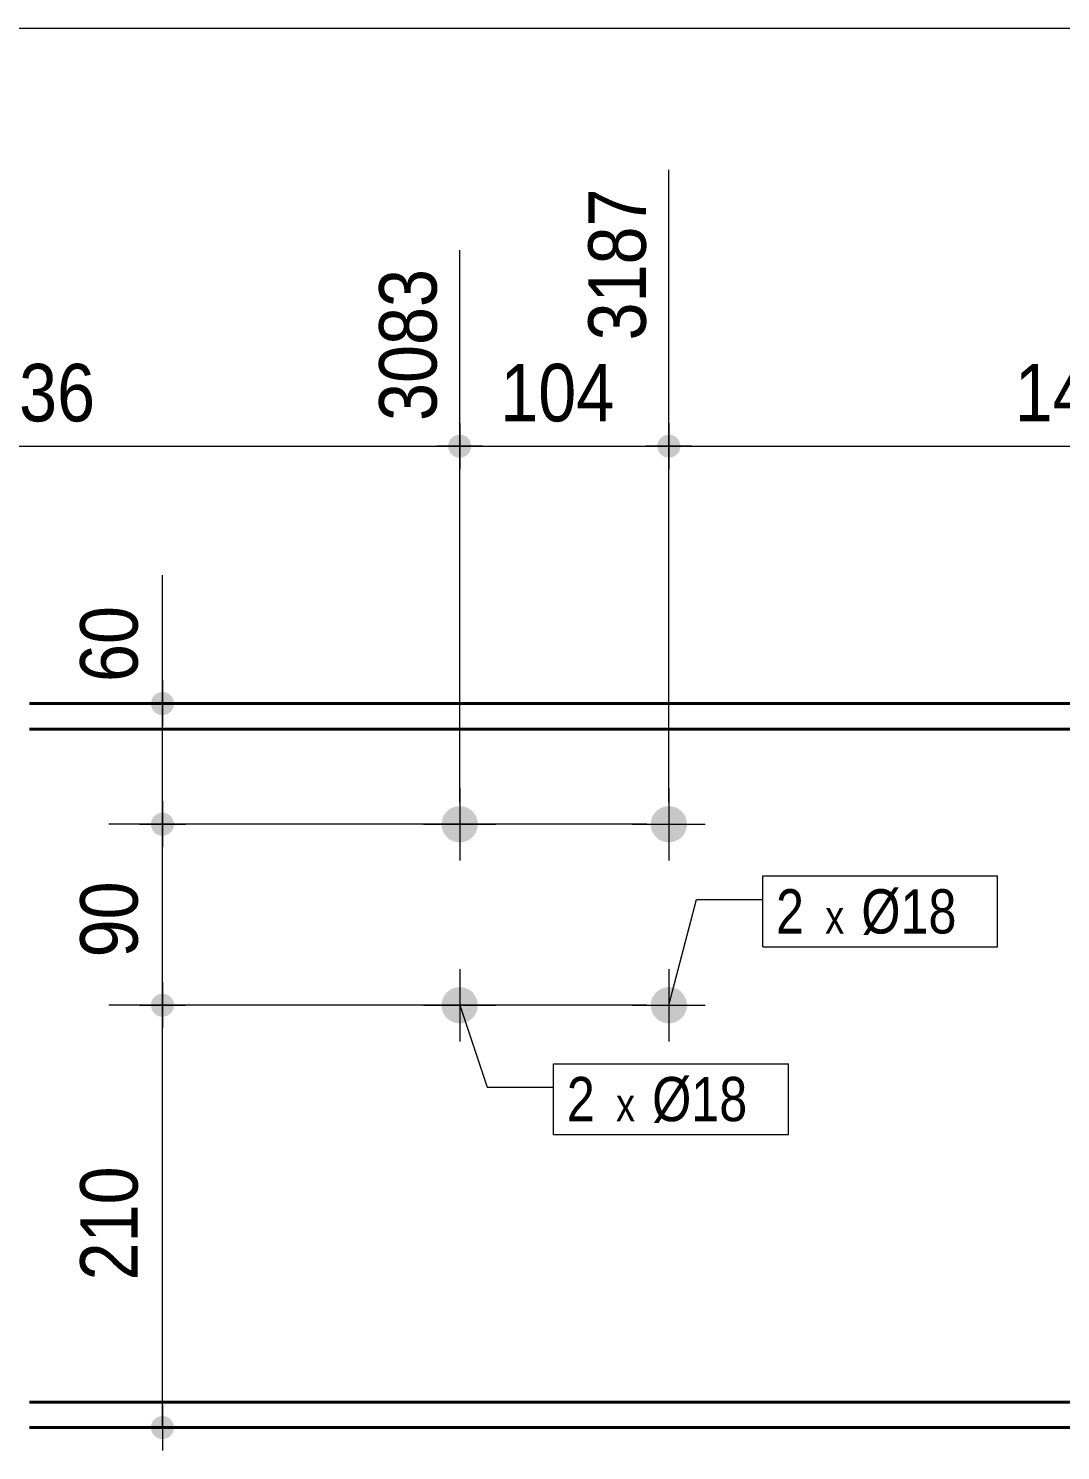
# Model space of a CAD drawing. Header units: millimetres. Extents: x 2 to 287, y 5 to 195.
# Drawn here: x 121.6 to 168.3, y 130.7 to 195 of the extents above; entities that cross this region are included whole.
import ezdxf

# ---------------------------------------------------------------- set-up
doc = ezdxf.new("R2010")
doc.units = ezdxf.units.MM
for name, color, linetype, lineweight in [('Boulon', 7, 'Continuous', 0), ('Cotation', 7, 'Continuous', 0), ('Désignation boulon', 3, 'Continuous', 0), ('Feuille dessin', 5, 'Continuous', 0), ('Piece', 2, 'Continuous', 0)]:
    doc.layers.add(name, color=color, linetype=linetype, lineweight=lineweight)
doc.styles.add('ARIAL', font='ARIAL.TTF')
doc.styles.add('COMIC_SANS_MS', font='COMIC.TTF')

# ---------------------------------------------------------------- blocks, each defined once
blk = doc.blocks.new('*A3')
at = {"layer": 'Boulon'}
for points in [[(149.751, 159.066), (149.754, 159.106), (149.759, 159.146), (149.766, 159.186), (149.774, 159.225), (149.785, 159.264), (149.798, 159.302), (149.812, 159.339), (149.828, 159.376), (149.847, 159.412), (149.866, 159.447), (149.888, 159.481), (149.911, 159.514), (149.936, 159.545), (149.962, 159.576), (149.99, 159.605), (150.019, 159.632), (150.049, 159.659), (150.081, 159.683), (150.114, 159.706), (150.147, 159.728), (150.182, 159.748), (150.218, 159.766), (150.255, 159.782), (150.292, 159.797), (150.331, 159.809), (150.369, 159.82), (150.408, 159.829), (150.448, 159.836), (150.488, 159.84), (150.528, 159.843), (150.568, 159.844), (150.608, 159.843), (150.648, 159.84), (150.688, 159.836), (150.728, 159.829), (150.767, 159.82), (150.806, 159.809), (150.844, 159.797), (150.881, 159.782), (150.918, 159.766), (150.954, 159.748), (150.989, 159.728), (151.023, 159.706), (151.056, 159.683), (151.087, 159.659), (151.118, 159.632), (151.147, 159.605), (151.174, 159.576), (151.201, 159.545), (151.225, 159.514), (151.248, 159.481), (151.27, 159.447), (151.29, 159.412), (151.308, 159.376), (151.324, 159.339), (151.338, 159.302), (151.351, 159.264), (151.362, 159.225), (151.371, 159.186), (151.377, 159.146), (151.382, 159.106), (151.385, 159.066), (151.386, 159.026), (151.385, 158.986), (151.382, 158.946), (151.377, 158.906), (151.371, 158.867), (151.362, 158.827), (151.351, 158.789), (151.338, 158.751), (151.324, 158.713), (151.308, 158.676), (151.29, 158.641), (151.27, 158.606), (151.248, 158.572), (151.225, 158.539), (151.201, 158.507), (151.174, 158.477), (151.147, 158.448), (151.118, 158.42), (151.087, 158.394), (151.056, 158.369), (151.023, 158.346), (150.989, 158.324), (150.954, 158.305), (150.918, 158.287), (150.881, 158.27), (150.844, 158.256), (150.806, 158.243), (150.767, 158.233), (150.728, 158.224), (150.688, 158.217), (150.648, 158.212), (150.608, 158.209), (150.568, 158.208), (150.528, 158.209), (150.488, 158.212), (150.448, 158.217), (150.408, 158.224), (150.369, 158.233), (150.331, 158.243), (150.292, 158.256), (150.255, 158.27), (150.218, 158.287), (150.182, 158.305), (150.147, 158.324), (150.114, 158.346), (150.081, 158.369), (150.049, 158.394), (150.019, 158.42), (149.99, 158.448), (149.962, 158.477), (149.936, 158.507), (149.911, 158.539), (149.888, 158.572), (149.866, 158.606), (149.847, 158.641), (149.828, 158.676), (149.812, 158.713), (149.798, 158.751), (149.785, 158.789), (149.774, 158.827), (149.766, 158.867), (149.759, 158.906), (149.754, 158.946), (149.751, 158.986), (149.75, 159.026)], [(149.751, 150.885), (149.754, 150.925), (149.759, 150.964), (149.766, 151.004), (149.774, 151.043), (149.785, 151.082), (149.798, 151.12), (149.812, 151.157), (149.828, 151.194), (149.847, 151.23), (149.866, 151.265), (149.888, 151.299), (149.911, 151.332), (149.936, 151.363), (149.962, 151.394), (149.99, 151.423), (150.019, 151.451), (150.049, 151.477), (150.081, 151.502), (150.114, 151.525), (150.147, 151.546), (150.182, 151.566), (150.218, 151.584), (150.255, 151.6), (150.292, 151.615), (150.331, 151.627), (150.369, 151.638), (150.408, 151.647), (150.448, 151.654), (150.488, 151.659), (150.528, 151.662), (150.568, 151.663), (150.608, 151.662), (150.648, 151.659), (150.688, 151.654), (150.728, 151.647), (150.767, 151.638), (150.806, 151.627), (150.844, 151.615), (150.881, 151.6), (150.918, 151.584), (150.954, 151.566), (150.989, 151.546), (151.023, 151.525), (151.056, 151.502), (151.087, 151.477), (151.118, 151.451), (151.147, 151.423), (151.174, 151.394), (151.201, 151.363), (151.225, 151.332), (151.248, 151.299), (151.27, 151.265), (151.29, 151.23), (151.308, 151.194), (151.324, 151.157), (151.338, 151.12), (151.351, 151.082), (151.362, 151.043), (151.371, 151.004), (151.377, 150.964), (151.382, 150.925), (151.385, 150.885), (151.386, 150.844), (151.385, 150.804), (151.382, 150.764), (151.377, 150.724), (151.371, 150.685), (151.362, 150.646), (151.351, 150.607), (151.338, 150.569), (151.324, 150.531), (151.308, 150.495), (151.29, 150.459), (151.27, 150.424), (151.248, 150.39), (151.225, 150.357), (151.201, 150.325), (151.174, 150.295), (151.147, 150.266), (151.118, 150.238), (151.087, 150.212), (151.056, 150.187), (151.023, 150.164), (150.989, 150.143), (150.954, 150.123), (150.918, 150.105), (150.881, 150.088), (150.844, 150.074), (150.806, 150.061), (150.767, 150.051), (150.728, 150.042), (150.688, 150.035), (150.648, 150.03), (150.608, 150.027), (150.568, 150.026), (150.528, 150.027), (150.488, 150.03), (150.448, 150.035), (150.408, 150.042), (150.369, 150.051), (150.331, 150.061), (150.292, 150.074), (150.255, 150.088), (150.218, 150.105), (150.182, 150.123), (150.147, 150.143), (150.114, 150.164), (150.081, 150.187), (150.049, 150.212), (150.019, 150.238), (149.99, 150.266), (149.962, 150.295), (149.936, 150.325), (149.911, 150.357), (149.888, 150.39), (149.866, 150.424), (149.847, 150.459), (149.828, 150.495), (149.812, 150.531), (149.798, 150.569), (149.785, 150.607), (149.774, 150.646), (149.766, 150.685), (149.759, 150.724), (149.754, 150.764), (149.751, 150.804), (149.75, 150.844)]]:
    blk.add_hatch(color=256, dxfattribs=at).paths.add_polyline_path(points, flags=17)
at = {"layer": 'Boulon', "linetype": 'Continuous', "lineweight": 0}
for p, q in [((150.568, 160.663), (150.568, 157.39)), ((148.932, 159.026), (152.204, 159.026)), ((150.568, 152.481), (150.568, 149.208)), ((148.932, 150.844), (152.204, 150.844))]:
    blk.add_line(p, q, dxfattribs=at)
blk = doc.blocks.new('*A4')
at = {"layer": 'Boulon'}
for points in [[(140.296, 159.066), (140.299, 159.106), (140.304, 159.146), (140.311, 159.186), (140.32, 159.225), (140.331, 159.264), (140.343, 159.302), (140.358, 159.339), (140.374, 159.376), (140.392, 159.412), (140.412, 159.447), (140.433, 159.481), (140.456, 159.514), (140.481, 159.545), (140.507, 159.576), (140.535, 159.605), (140.564, 159.632), (140.595, 159.659), (140.626, 159.683), (140.659, 159.706), (140.693, 159.728), (140.728, 159.748), (140.764, 159.766), (140.8, 159.782), (140.838, 159.797), (140.876, 159.809), (140.915, 159.82), (140.954, 159.829), (140.994, 159.836), (141.033, 159.84), (141.073, 159.843), (141.114, 159.844), (141.154, 159.843), (141.194, 159.84), (141.234, 159.836), (141.273, 159.829), (141.312, 159.82), (141.351, 159.809), (141.389, 159.797), (141.427, 159.782), (141.463, 159.766), (141.499, 159.748), (141.534, 159.728), (141.568, 159.706), (141.601, 159.683), (141.633, 159.659), (141.663, 159.632), (141.692, 159.605), (141.72, 159.576), (141.746, 159.545), (141.771, 159.514), (141.794, 159.481), (141.815, 159.447), (141.835, 159.412), (141.853, 159.376), (141.869, 159.339), (141.884, 159.302), (141.897, 159.264), (141.907, 159.225), (141.916, 159.186), (141.923, 159.146), (141.928, 159.106), (141.931, 159.066), (141.932, 159.026), (141.931, 158.986), (141.928, 158.946), (141.923, 158.906), (141.916, 158.867), (141.907, 158.827), (141.897, 158.789), (141.884, 158.751), (141.869, 158.713), (141.853, 158.676), (141.835, 158.641), (141.815, 158.606), (141.794, 158.572), (141.771, 158.539), (141.746, 158.507), (141.72, 158.477), (141.692, 158.448), (141.663, 158.42), (141.633, 158.394), (141.601, 158.369), (141.568, 158.346), (141.534, 158.324), (141.499, 158.305), (141.463, 158.287), (141.427, 158.27), (141.389, 158.256), (141.351, 158.243), (141.312, 158.233), (141.273, 158.224), (141.234, 158.217), (141.194, 158.212), (141.154, 158.209), (141.114, 158.208), (141.073, 158.209), (141.033, 158.212), (140.994, 158.217), (140.954, 158.224), (140.915, 158.233), (140.876, 158.243), (140.838, 158.256), (140.8, 158.27), (140.764, 158.287), (140.728, 158.305), (140.693, 158.324), (140.659, 158.346), (140.626, 158.369), (140.595, 158.394), (140.564, 158.42), (140.535, 158.448), (140.507, 158.477), (140.481, 158.507), (140.456, 158.539), (140.433, 158.572), (140.412, 158.606), (140.392, 158.641), (140.374, 158.676), (140.358, 158.713), (140.343, 158.751), (140.331, 158.789), (140.32, 158.827), (140.311, 158.867), (140.304, 158.906), (140.299, 158.946), (140.296, 158.986), (140.295, 159.026)], [(140.296, 150.885), (140.299, 150.925), (140.304, 150.964), (140.311, 151.004), (140.32, 151.043), (140.331, 151.082), (140.343, 151.12), (140.358, 151.157), (140.374, 151.194), (140.392, 151.23), (140.412, 151.265), (140.433, 151.299), (140.456, 151.332), (140.481, 151.363), (140.507, 151.394), (140.535, 151.423), (140.564, 151.451), (140.595, 151.477), (140.626, 151.502), (140.659, 151.525), (140.693, 151.546), (140.728, 151.566), (140.764, 151.584), (140.8, 151.6), (140.838, 151.615), (140.876, 151.627), (140.915, 151.638), (140.954, 151.647), (140.994, 151.654), (141.033, 151.659), (141.073, 151.662), (141.114, 151.663), (141.154, 151.662), (141.194, 151.659), (141.234, 151.654), (141.273, 151.647), (141.312, 151.638), (141.351, 151.627), (141.389, 151.615), (141.427, 151.6), (141.463, 151.584), (141.499, 151.566), (141.534, 151.546), (141.568, 151.525), (141.601, 151.502), (141.633, 151.477), (141.663, 151.451), (141.692, 151.423), (141.72, 151.394), (141.746, 151.363), (141.771, 151.332), (141.794, 151.299), (141.815, 151.265), (141.835, 151.23), (141.853, 151.194), (141.869, 151.157), (141.884, 151.12), (141.897, 151.082), (141.907, 151.043), (141.916, 151.004), (141.923, 150.964), (141.928, 150.925), (141.931, 150.885), (141.932, 150.844), (141.931, 150.804), (141.928, 150.764), (141.923, 150.724), (141.916, 150.685), (141.907, 150.646), (141.897, 150.607), (141.884, 150.569), (141.869, 150.531), (141.853, 150.495), (141.835, 150.459), (141.815, 150.424), (141.794, 150.39), (141.771, 150.357), (141.746, 150.325), (141.72, 150.295), (141.692, 150.266), (141.663, 150.238), (141.633, 150.212), (141.601, 150.187), (141.568, 150.164), (141.534, 150.143), (141.499, 150.123), (141.463, 150.105), (141.427, 150.088), (141.389, 150.074), (141.351, 150.061), (141.312, 150.051), (141.273, 150.042), (141.234, 150.035), (141.194, 150.03), (141.154, 150.027), (141.114, 150.026), (141.073, 150.027), (141.033, 150.03), (140.994, 150.035), (140.954, 150.042), (140.915, 150.051), (140.876, 150.061), (140.838, 150.074), (140.8, 150.088), (140.764, 150.105), (140.728, 150.123), (140.693, 150.143), (140.659, 150.164), (140.626, 150.187), (140.595, 150.212), (140.564, 150.238), (140.535, 150.266), (140.507, 150.295), (140.481, 150.325), (140.456, 150.357), (140.433, 150.39), (140.412, 150.424), (140.392, 150.459), (140.374, 150.495), (140.358, 150.531), (140.343, 150.569), (140.331, 150.607), (140.32, 150.646), (140.311, 150.685), (140.304, 150.724), (140.299, 150.764), (140.296, 150.804), (140.295, 150.844)]]:
    blk.add_hatch(color=256, dxfattribs=at).paths.add_polyline_path(points, flags=17)
at = {"layer": 'Boulon', "linetype": 'Continuous', "lineweight": 0}
for p, q in [((141.114, 160.663), (141.114, 157.39)), ((139.477, 159.026), (142.75, 159.026)), ((141.114, 152.481), (141.114, 149.208)), ((139.477, 150.844), (142.75, 150.844))]:
    blk.add_line(p, q, dxfattribs=at)
blk = doc.blocks.new('*A9')
at = {"layer": 'Piece', "color": 2, "linetype": 'Continuous', "lineweight": 40}
for p, q in [((170.009602, 164.480746), (121.672074, 164.480746)), ((170.009602, 163.3262), (121.672074, 163.3262)), ((170.009602, 132.908018), (121.672074, 132.908018)), ((121.672074, 131.753473), (170.009602, 131.753473))]:
    blk.add_line(p, q, dxfattribs=at)
blk = doc.blocks.new('*A19')
at = {"layer": 'Feuille dessin', "linetype": 'Continuous', "lineweight": 0}
blk.add_line((282, 195), (5, 195), dxfattribs=at)
blk = doc.blocks.new('*A28')
at = {"layer": 'Cotation'}
for points in [[(102.105, 175.598), (102.08, 175.6), (102.054, 175.603), (102.029, 175.607), (102.004, 175.613), (101.98, 175.62), (101.955, 175.628), (101.932, 175.637), (101.908, 175.647), (101.885, 175.659), (101.863, 175.671), (101.842, 175.685), (101.821, 175.699), (101.801, 175.715), (101.781, 175.732), (101.763, 175.749), (101.745, 175.768), (101.729, 175.787), (101.713, 175.807), (101.698, 175.828), (101.685, 175.85), (101.672, 175.872), (101.661, 175.895), (101.65, 175.918), (101.641, 175.942), (101.633, 175.966), (101.626, 175.991), (101.621, 176.016), (101.616, 176.041), (101.613, 176.066), (101.611, 176.092), (101.611, 176.117), (101.611, 176.143), (101.613, 176.168), (101.616, 176.193), (101.621, 176.219), (101.626, 176.243), (101.633, 176.268), (101.641, 176.292), (101.65, 176.316), (101.661, 176.339), (101.672, 176.362), (101.685, 176.384), (101.698, 176.406), (101.713, 176.427), (101.729, 176.447), (101.745, 176.466), (101.763, 176.485), (101.781, 176.502), (101.801, 176.519), (101.821, 176.535), (101.842, 176.549), (101.863, 176.563), (101.885, 176.576), (101.908, 176.587), (101.932, 176.598), (101.955, 176.607), (101.98, 176.615), (102.004, 176.622), (102.029, 176.627), (102.054, 176.631), (102.08, 176.635), (102.105, 176.636), (102.131, 176.637), (102.156, 176.636), (102.182, 176.635), (102.207, 176.631), (102.232, 176.627), (102.257, 176.622), (102.282, 176.615), (102.306, 176.607), (102.33, 176.598), (102.353, 176.587), (102.376, 176.576), (102.398, 176.563), (102.419, 176.549), (102.44, 176.535), (102.46, 176.519), (102.48, 176.502), (102.498, 176.485), (102.516, 176.466), (102.533, 176.447), (102.548, 176.427), (102.563, 176.406), (102.577, 176.384), (102.589, 176.362), (102.601, 176.339), (102.611, 176.316), (102.62, 176.292), (102.628, 176.268), (102.635, 176.243), (102.641, 176.219), (102.645, 176.193), (102.648, 176.168), (102.65, 176.143), (102.651, 176.117), (102.65, 176.092), (102.648, 176.066), (102.645, 176.041), (102.641, 176.016), (102.635, 175.991), (102.628, 175.966), (102.62, 175.942), (102.611, 175.918), (102.601, 175.895), (102.589, 175.872), (102.577, 175.85), (102.563, 175.828), (102.548, 175.807), (102.533, 175.787), (102.516, 175.768), (102.498, 175.749), (102.48, 175.732), (102.46, 175.715), (102.44, 175.699), (102.419, 175.685), (102.398, 175.671), (102.376, 175.659), (102.353, 175.647), (102.33, 175.637), (102.306, 175.628), (102.282, 175.62), (102.257, 175.613), (102.232, 175.607), (102.207, 175.603), (102.182, 175.6), (102.156, 175.598), (102.131, 175.597)], [(141.088, 175.598), (141.063, 175.6), (141.037, 175.603), (141.012, 175.607), (140.987, 175.613), (140.963, 175.62), (140.938, 175.628), (140.915, 175.637), (140.891, 175.647), (140.868, 175.659), (140.846, 175.671), (140.825, 175.685), (140.804, 175.699), (140.784, 175.715), (140.764, 175.732), (140.746, 175.749), (140.728, 175.768), (140.712, 175.787), (140.696, 175.807), (140.681, 175.828), (140.668, 175.85), (140.655, 175.872), (140.643, 175.895), (140.633, 175.918), (140.624, 175.942), (140.616, 175.966), (140.609, 175.991), (140.604, 176.016), (140.599, 176.041), (140.596, 176.066), (140.594, 176.092), (140.594, 176.117), (140.594, 176.143), (140.596, 176.168), (140.599, 176.193), (140.604, 176.219), (140.609, 176.243), (140.616, 176.268), (140.624, 176.292), (140.633, 176.316), (140.643, 176.339), (140.655, 176.362), (140.668, 176.384), (140.681, 176.406), (140.696, 176.427), (140.712, 176.447), (140.728, 176.466), (140.746, 176.485), (140.764, 176.502), (140.784, 176.519), (140.804, 176.535), (140.825, 176.549), (140.846, 176.563), (140.868, 176.576), (140.891, 176.587), (140.915, 176.598), (140.938, 176.607), (140.963, 176.615), (140.987, 176.622), (141.012, 176.627), (141.037, 176.631), (141.063, 176.635), (141.088, 176.636), (141.114, 176.637), (141.139, 176.636), (141.165, 176.635), (141.19, 176.631), (141.215, 176.627), (141.24, 176.622), (141.265, 176.615), (141.289, 176.607), (141.313, 176.598), (141.336, 176.587), (141.359, 176.576), (141.381, 176.563), (141.402, 176.549), (141.423, 176.535), (141.443, 176.519), (141.463, 176.502), (141.481, 176.485), (141.499, 176.466), (141.516, 176.447), (141.531, 176.427), (141.546, 176.406), (141.56, 176.384), (141.572, 176.362), (141.584, 176.339), (141.594, 176.316), (141.603, 176.292), (141.611, 176.268), (141.618, 176.243), (141.624, 176.219), (141.628, 176.193), (141.631, 176.168), (141.633, 176.143), (141.634, 176.117), (141.633, 176.092), (141.631, 176.066), (141.628, 176.041), (141.624, 176.016), (141.618, 175.991), (141.611, 175.966), (141.603, 175.942), (141.594, 175.918), (141.584, 175.895), (141.572, 175.872), (141.56, 175.85), (141.546, 175.828), (141.531, 175.807), (141.516, 175.787), (141.499, 175.768), (141.481, 175.749), (141.463, 175.732), (141.443, 175.715), (141.423, 175.699), (141.402, 175.685), (141.381, 175.671), (141.359, 175.659), (141.336, 175.647), (141.313, 175.637), (141.289, 175.628), (141.265, 175.62), (141.24, 175.613), (141.215, 175.607), (141.19, 175.603), (141.165, 175.6), (141.139, 175.598), (141.114, 175.597)]]:
    blk.add_hatch(color=256, dxfattribs=at).paths.add_polyline_path(points, flags=17)
at = {"layer": 'Cotation', "linetype": 'Continuous', "lineweight": 0}
for p, q in [((102.131, 160.026), (102.131, 188.611)), ((141.114, 160.026), (141.114, 184.971)), ((102.131, 177.157), (102.131, 175.077)), ((141.114, 177.157), (141.114, 175.077)), ((103.171, 176.117), (101.091, 176.117)), ((102.131, 176.117), (101.091, 176.117)), ((102.131, 176.117), (141.114, 176.117)), ((142.154, 176.117), (140.074, 176.117)), ((141.114, 176.117), (142.154, 176.117))]:
    blk.add_line(p, q, dxfattribs=at)
at = {"layer": 'Cotation'}
for p in [(102.131, 176.117), (141.114, 176.117)]:
    blk.add_point(p, dxfattribs=at)
at = {"layer": 'Cotation', "style": 'ARIAL', "width": 0.85}
blk.add_text('3083', height=2.6, rotation=90.00021, dxfattribs=at).set_placement((140.074, 177.257))
blk.add_text('1136', height=2.6, dxfattribs=at).set_placement((117.765, 177.237))
blk = doc.blocks.new('*A29')
at = {"layer": 'Cotation'}
for points in [[(141.088, 175.598), (141.063, 175.6), (141.037, 175.603), (141.012, 175.607), (140.987, 175.613), (140.963, 175.62), (140.938, 175.628), (140.915, 175.637), (140.891, 175.647), (140.868, 175.659), (140.846, 175.671), (140.825, 175.685), (140.804, 175.699), (140.784, 175.715), (140.764, 175.732), (140.746, 175.749), (140.728, 175.768), (140.712, 175.787), (140.696, 175.807), (140.681, 175.828), (140.668, 175.85), (140.655, 175.872), (140.643, 175.895), (140.633, 175.918), (140.624, 175.942), (140.616, 175.966), (140.609, 175.991), (140.604, 176.016), (140.599, 176.041), (140.596, 176.066), (140.594, 176.092), (140.594, 176.117), (140.594, 176.143), (140.596, 176.168), (140.599, 176.193), (140.604, 176.219), (140.609, 176.243), (140.616, 176.268), (140.624, 176.292), (140.633, 176.316), (140.643, 176.339), (140.655, 176.362), (140.668, 176.384), (140.681, 176.406), (140.696, 176.427), (140.712, 176.447), (140.728, 176.466), (140.746, 176.485), (140.764, 176.502), (140.784, 176.519), (140.804, 176.535), (140.825, 176.549), (140.846, 176.563), (140.868, 176.576), (140.891, 176.587), (140.915, 176.598), (140.938, 176.607), (140.963, 176.615), (140.987, 176.622), (141.012, 176.627), (141.037, 176.631), (141.063, 176.635), (141.088, 176.636), (141.114, 176.637), (141.139, 176.636), (141.165, 176.635), (141.19, 176.631), (141.215, 176.627), (141.24, 176.622), (141.265, 176.615), (141.289, 176.607), (141.313, 176.598), (141.336, 176.587), (141.359, 176.576), (141.381, 176.563), (141.402, 176.549), (141.423, 176.535), (141.443, 176.519), (141.463, 176.502), (141.481, 176.485), (141.499, 176.466), (141.516, 176.447), (141.531, 176.427), (141.546, 176.406), (141.56, 176.384), (141.572, 176.362), (141.584, 176.339), (141.594, 176.316), (141.603, 176.292), (141.611, 176.268), (141.618, 176.243), (141.624, 176.219), (141.628, 176.193), (141.631, 176.168), (141.633, 176.143), (141.634, 176.117), (141.633, 176.092), (141.631, 176.066), (141.628, 176.041), (141.624, 176.016), (141.618, 175.991), (141.611, 175.966), (141.603, 175.942), (141.594, 175.918), (141.584, 175.895), (141.572, 175.872), (141.56, 175.85), (141.546, 175.828), (141.531, 175.807), (141.516, 175.787), (141.499, 175.768), (141.481, 175.749), (141.463, 175.732), (141.443, 175.715), (141.423, 175.699), (141.402, 175.685), (141.381, 175.671), (141.359, 175.659), (141.336, 175.647), (141.313, 175.637), (141.289, 175.628), (141.265, 175.62), (141.24, 175.613), (141.215, 175.607), (141.19, 175.603), (141.165, 175.6), (141.139, 175.598), (141.114, 175.597)], [(150.543, 175.598), (150.517, 175.6), (150.492, 175.603), (150.467, 175.607), (150.442, 175.613), (150.417, 175.62), (150.393, 175.628), (150.369, 175.637), (150.346, 175.647), (150.323, 175.659), (150.301, 175.671), (150.279, 175.685), (150.258, 175.699), (150.238, 175.715), (150.219, 175.732), (150.2, 175.749), (150.183, 175.768), (150.166, 175.787), (150.15, 175.807), (150.136, 175.828), (150.122, 175.85), (150.11, 175.872), (150.098, 175.895), (150.088, 175.918), (150.079, 175.942), (150.071, 175.966), (150.064, 175.991), (150.058, 176.016), (150.054, 176.041), (150.051, 176.066), (150.049, 176.092), (150.048, 176.117), (150.049, 176.143), (150.051, 176.168), (150.054, 176.193), (150.058, 176.219), (150.064, 176.243), (150.071, 176.268), (150.079, 176.292), (150.088, 176.316), (150.098, 176.339), (150.11, 176.362), (150.122, 176.384), (150.136, 176.406), (150.15, 176.427), (150.166, 176.447), (150.183, 176.466), (150.2, 176.485), (150.219, 176.502), (150.238, 176.519), (150.258, 176.535), (150.279, 176.549), (150.301, 176.563), (150.323, 176.576), (150.346, 176.587), (150.369, 176.598), (150.393, 176.607), (150.417, 176.615), (150.442, 176.622), (150.467, 176.627), (150.492, 176.631), (150.517, 176.635), (150.543, 176.636), (150.568, 176.637), (150.594, 176.636), (150.619, 176.635), (150.644, 176.631), (150.67, 176.627), (150.694, 176.622), (150.719, 176.615), (150.743, 176.607), (150.767, 176.598), (150.79, 176.587), (150.813, 176.576), (150.835, 176.563), (150.857, 176.549), (150.878, 176.535), (150.898, 176.519), (150.917, 176.502), (150.936, 176.485), (150.953, 176.466), (150.97, 176.447), (150.986, 176.427), (151, 176.406), (151.014, 176.384), (151.027, 176.362), (151.038, 176.339), (151.049, 176.316), (151.058, 176.292), (151.066, 176.268), (151.073, 176.243), (151.078, 176.219), (151.082, 176.193), (151.086, 176.168), (151.087, 176.143), (151.088, 176.117), (151.087, 176.092), (151.086, 176.066), (151.082, 176.041), (151.078, 176.016), (151.073, 175.991), (151.066, 175.966), (151.058, 175.942), (151.049, 175.918), (151.038, 175.895), (151.027, 175.872), (151.014, 175.85), (151, 175.828), (150.986, 175.807), (150.97, 175.787), (150.953, 175.768), (150.936, 175.749), (150.917, 175.732), (150.898, 175.715), (150.878, 175.699), (150.857, 175.685), (150.835, 175.671), (150.813, 175.659), (150.79, 175.647), (150.767, 175.637), (150.743, 175.628), (150.719, 175.62), (150.694, 175.613), (150.67, 175.607), (150.644, 175.603), (150.619, 175.6), (150.594, 175.598), (150.568, 175.597)]]:
    blk.add_hatch(color=256, dxfattribs=at).paths.add_polyline_path(points, flags=17)
at = {"layer": 'Cotation', "linetype": 'Continuous', "lineweight": 0}
for p, q in [((150.568, 160.026), (150.568, 188.611)), ((141.114, 160.026), (141.114, 184.971)), ((141.114, 177.157), (141.114, 175.077)), ((150.568, 177.157), (150.568, 175.077)), ((142.154, 176.117), (140.074, 176.117)), ((141.114, 176.117), (140.074, 176.117)), ((141.114, 176.117), (150.568, 176.117)), ((151.608, 176.117), (149.528, 176.117)), ((150.568, 176.117), (151.608, 176.117))]:
    blk.add_line(p, q, dxfattribs=at)
at = {"layer": 'Cotation'}
for p in [(141.114, 176.117), (150.568, 176.117)]:
    blk.add_point(p, dxfattribs=at)
at = {"layer": 'Cotation', "style": 'ARIAL', "width": 0.85}
blk.add_text('3187', height=2.6, rotation=90.00021, dxfattribs=at).set_placement((149.528, 180.897))
blk.add_text('104', height=2.6, dxfattribs=at).set_placement((142.948, 177.237))
blk = doc.blocks.new('*A30')
at = {"layer": 'Cotation'}
for points in [[(150.543, 175.598), (150.517, 175.6), (150.492, 175.603), (150.467, 175.607), (150.442, 175.613), (150.417, 175.62), (150.393, 175.628), (150.369, 175.637), (150.346, 175.647), (150.323, 175.659), (150.301, 175.671), (150.279, 175.685), (150.258, 175.699), (150.238, 175.715), (150.219, 175.732), (150.2, 175.749), (150.183, 175.768), (150.166, 175.787), (150.15, 175.807), (150.136, 175.828), (150.122, 175.85), (150.11, 175.872), (150.098, 175.895), (150.088, 175.918), (150.079, 175.942), (150.071, 175.966), (150.064, 175.991), (150.058, 176.016), (150.054, 176.041), (150.051, 176.066), (150.049, 176.092), (150.048, 176.117), (150.049, 176.143), (150.051, 176.168), (150.054, 176.193), (150.058, 176.219), (150.064, 176.243), (150.071, 176.268), (150.079, 176.292), (150.088, 176.316), (150.098, 176.339), (150.11, 176.362), (150.122, 176.384), (150.136, 176.406), (150.15, 176.427), (150.166, 176.447), (150.183, 176.466), (150.2, 176.485), (150.219, 176.502), (150.238, 176.519), (150.258, 176.535), (150.279, 176.549), (150.301, 176.563), (150.323, 176.576), (150.346, 176.587), (150.369, 176.598), (150.393, 176.607), (150.417, 176.615), (150.442, 176.622), (150.467, 176.627), (150.492, 176.631), (150.517, 176.635), (150.543, 176.636), (150.568, 176.637), (150.594, 176.636), (150.619, 176.635), (150.644, 176.631), (150.67, 176.627), (150.694, 176.622), (150.719, 176.615), (150.743, 176.607), (150.767, 176.598), (150.79, 176.587), (150.813, 176.576), (150.835, 176.563), (150.857, 176.549), (150.878, 176.535), (150.898, 176.519), (150.917, 176.502), (150.936, 176.485), (150.953, 176.466), (150.97, 176.447), (150.986, 176.427), (151, 176.406), (151.014, 176.384), (151.027, 176.362), (151.038, 176.339), (151.049, 176.316), (151.058, 176.292), (151.066, 176.268), (151.073, 176.243), (151.078, 176.219), (151.082, 176.193), (151.086, 176.168), (151.087, 176.143), (151.088, 176.117), (151.087, 176.092), (151.086, 176.066), (151.082, 176.041), (151.078, 176.016), (151.073, 175.991), (151.066, 175.966), (151.058, 175.942), (151.049, 175.918), (151.038, 175.895), (151.027, 175.872), (151.014, 175.85), (151, 175.828), (150.986, 175.807), (150.97, 175.787), (150.953, 175.768), (150.936, 175.749), (150.917, 175.732), (150.898, 175.715), (150.878, 175.699), (150.857, 175.685), (150.835, 175.671), (150.813, 175.659), (150.79, 175.647), (150.767, 175.637), (150.743, 175.628), (150.719, 175.62), (150.694, 175.613), (150.67, 175.607), (150.644, 175.603), (150.619, 175.6), (150.594, 175.598), (150.568, 175.597)], [(189.526, 175.598), (189.5, 175.6), (189.475, 175.603), (189.45, 175.607), (189.425, 175.613), (189.4, 175.62), (189.376, 175.628), (189.352, 175.637), (189.329, 175.647), (189.306, 175.659), (189.284, 175.671), (189.262, 175.685), (189.241, 175.699), (189.221, 175.715), (189.202, 175.732), (189.183, 175.749), (189.166, 175.768), (189.149, 175.787), (189.133, 175.807), (189.119, 175.828), (189.105, 175.85), (189.092, 175.872), (189.081, 175.895), (189.071, 175.918), (189.061, 175.942), (189.053, 175.966), (189.047, 175.991), (189.041, 176.016), (189.037, 176.041), (189.034, 176.066), (189.032, 176.092), (189.031, 176.117), (189.032, 176.143), (189.034, 176.168), (189.037, 176.193), (189.041, 176.219), (189.047, 176.243), (189.053, 176.268), (189.061, 176.292), (189.071, 176.316), (189.081, 176.339), (189.092, 176.362), (189.105, 176.384), (189.119, 176.406), (189.133, 176.427), (189.149, 176.447), (189.166, 176.466), (189.183, 176.485), (189.202, 176.502), (189.221, 176.519), (189.241, 176.535), (189.262, 176.549), (189.284, 176.563), (189.306, 176.576), (189.329, 176.587), (189.352, 176.598), (189.376, 176.607), (189.4, 176.615), (189.425, 176.622), (189.45, 176.627), (189.475, 176.631), (189.5, 176.635), (189.526, 176.636), (189.551, 176.637), (189.577, 176.636), (189.602, 176.635), (189.627, 176.631), (189.653, 176.627), (189.677, 176.622), (189.702, 176.615), (189.726, 176.607), (189.75, 176.598), (189.773, 176.587), (189.796, 176.576), (189.818, 176.563), (189.84, 176.549), (189.861, 176.535), (189.881, 176.519), (189.9, 176.502), (189.919, 176.485), (189.936, 176.466), (189.953, 176.447), (189.969, 176.427), (189.983, 176.406), (189.997, 176.384), (190.01, 176.362), (190.021, 176.339), (190.032, 176.316), (190.041, 176.292), (190.049, 176.268), (190.056, 176.243), (190.061, 176.219), (190.065, 176.193), (190.069, 176.168), (190.07, 176.143), (190.071, 176.117), (190.07, 176.092), (190.069, 176.066), (190.065, 176.041), (190.061, 176.016), (190.056, 175.991), (190.049, 175.966), (190.041, 175.942), (190.032, 175.918), (190.021, 175.895), (190.01, 175.872), (189.997, 175.85), (189.983, 175.828), (189.969, 175.807), (189.953, 175.787), (189.936, 175.768), (189.919, 175.749), (189.9, 175.732), (189.881, 175.715), (189.861, 175.699), (189.84, 175.685), (189.818, 175.671), (189.796, 175.659), (189.773, 175.647), (189.75, 175.637), (189.726, 175.628), (189.702, 175.62), (189.677, 175.613), (189.653, 175.607), (189.627, 175.603), (189.602, 175.6), (189.577, 175.598), (189.551, 175.597)]]:
    blk.add_hatch(color=256, dxfattribs=at).paths.add_polyline_path(points, flags=17)
at = {"layer": 'Cotation', "linetype": 'Continuous', "lineweight": 0}
for p, q in [((150.568, 160.026), (150.568, 188.611)), ((189.551, 160.026), (189.551, 184.971)), ((150.568, 177.157), (150.568, 175.077)), ((189.551, 177.157), (189.551, 175.077)), ((151.608, 176.117), (149.528, 176.117)), ((150.568, 176.117), (149.528, 176.117)), ((150.568, 176.117), (189.551, 176.117)), ((190.591, 176.117), (188.511, 176.117)), ((189.551, 176.117), (190.591, 176.117))]:
    blk.add_line(p, q, dxfattribs=at)
at = {"layer": 'Cotation'}
for p in [(150.568, 176.117), (189.551, 176.117)]:
    blk.add_point(p, dxfattribs=at)
at = {"layer": 'Cotation', "style": 'ARIAL', "width": 0.85}
blk.add_text('4674', height=2.6, rotation=90.00021, dxfattribs=at).set_placement((188.511, 177.257))
blk.add_text('1487', height=2.6, dxfattribs=at).set_placement((166.203, 177.237))
blk = doc.blocks.new('*A43')
at = {"layer": 'Cotation'}
for points in [[(127.654, 150.325), (127.629, 150.327), (127.604, 150.33), (127.579, 150.334), (127.554, 150.34), (127.529, 150.347), (127.505, 150.355), (127.481, 150.364), (127.458, 150.374), (127.435, 150.386), (127.413, 150.398), (127.391, 150.412), (127.37, 150.427), (127.35, 150.442), (127.331, 150.459), (127.312, 150.477), (127.295, 150.495), (127.278, 150.514), (127.262, 150.535), (127.248, 150.555), (127.234, 150.577), (127.221, 150.599), (127.21, 150.622), (127.2, 150.645), (127.19, 150.669), (127.182, 150.693), (127.176, 150.718), (127.17, 150.743), (127.166, 150.768), (127.163, 150.793), (127.161, 150.819), (127.16, 150.844), (127.161, 150.87), (127.163, 150.895), (127.166, 150.921), (127.17, 150.946), (127.176, 150.971), (127.182, 150.995), (127.19, 151.02), (127.2, 151.043), (127.21, 151.067), (127.221, 151.09), (127.234, 151.112), (127.248, 151.133), (127.262, 151.154), (127.278, 151.174), (127.295, 151.194), (127.312, 151.212), (127.331, 151.23), (127.35, 151.246), (127.37, 151.262), (127.391, 151.277), (127.413, 151.29), (127.435, 151.303), (127.458, 151.314), (127.481, 151.325), (127.505, 151.334), (127.529, 151.342), (127.554, 151.349), (127.579, 151.354), (127.604, 151.359), (127.629, 151.362), (127.654, 151.364), (127.68, 151.364), (127.706, 151.364), (127.731, 151.362), (127.756, 151.359), (127.781, 151.354), (127.806, 151.349), (127.831, 151.342), (127.855, 151.334), (127.879, 151.325), (127.902, 151.314), (127.925, 151.303), (127.947, 151.29), (127.969, 151.277), (127.99, 151.262), (128.01, 151.246), (128.029, 151.23), (128.048, 151.212), (128.065, 151.194), (128.082, 151.174), (128.098, 151.154), (128.112, 151.133), (128.126, 151.112), (128.139, 151.09), (128.15, 151.067), (128.16, 151.043), (128.17, 151.02), (128.178, 150.995), (128.184, 150.971), (128.19, 150.946), (128.194, 150.921), (128.197, 150.895), (128.199, 150.87), (128.2, 150.844), (128.199, 150.819), (128.197, 150.793), (128.194, 150.768), (128.19, 150.743), (128.184, 150.718), (128.178, 150.693), (128.17, 150.669), (128.16, 150.645), (128.15, 150.622), (128.139, 150.599), (128.126, 150.577), (128.112, 150.555), (128.098, 150.535), (128.082, 150.514), (128.065, 150.495), (128.048, 150.477), (128.029, 150.459), (128.01, 150.442), (127.99, 150.427), (127.969, 150.412), (127.947, 150.398), (127.925, 150.386), (127.902, 150.374), (127.879, 150.364), (127.855, 150.355), (127.831, 150.347), (127.806, 150.34), (127.781, 150.334), (127.756, 150.33), (127.731, 150.327), (127.706, 150.325), (127.68, 150.324)], [(127.654, 131.234), (127.629, 131.236), (127.604, 131.239), (127.579, 131.243), (127.554, 131.249), (127.529, 131.256), (127.505, 131.264), (127.481, 131.273), (127.458, 131.283), (127.435, 131.295), (127.413, 131.307), (127.391, 131.321), (127.37, 131.336), (127.35, 131.352), (127.331, 131.368), (127.312, 131.386), (127.295, 131.404), (127.278, 131.424), (127.262, 131.444), (127.248, 131.465), (127.234, 131.486), (127.221, 131.508), (127.21, 131.531), (127.2, 131.554), (127.19, 131.578), (127.182, 131.603), (127.176, 131.627), (127.17, 131.652), (127.166, 131.677), (127.163, 131.703), (127.161, 131.728), (127.16, 131.753), (127.161, 131.779), (127.163, 131.804), (127.166, 131.83), (127.17, 131.855), (127.176, 131.88), (127.182, 131.904), (127.19, 131.929), (127.2, 131.952), (127.21, 131.976), (127.221, 131.999), (127.234, 132.021), (127.248, 132.042), (127.262, 132.063), (127.278, 132.083), (127.295, 132.103), (127.312, 132.121), (127.331, 132.139), (127.35, 132.155), (127.37, 132.171), (127.391, 132.186), (127.413, 132.199), (127.435, 132.212), (127.458, 132.224), (127.481, 132.234), (127.505, 132.243), (127.529, 132.251), (127.554, 132.258), (127.579, 132.263), (127.604, 132.268), (127.629, 132.271), (127.654, 132.273), (127.68, 132.273), (127.706, 132.273), (127.731, 132.271), (127.756, 132.268), (127.781, 132.263), (127.806, 132.258), (127.831, 132.251), (127.855, 132.243), (127.879, 132.234), (127.902, 132.224), (127.925, 132.212), (127.947, 132.199), (127.969, 132.186), (127.99, 132.171), (128.01, 132.155), (128.029, 132.139), (128.048, 132.121), (128.065, 132.103), (128.082, 132.083), (128.098, 132.063), (128.112, 132.042), (128.126, 132.021), (128.139, 131.999), (128.15, 131.976), (128.16, 131.952), (128.17, 131.929), (128.178, 131.904), (128.184, 131.88), (128.19, 131.855), (128.194, 131.83), (128.197, 131.804), (128.199, 131.779), (128.2, 131.753), (128.199, 131.728), (128.197, 131.703), (128.194, 131.677), (128.19, 131.652), (128.184, 131.627), (128.178, 131.603), (128.17, 131.578), (128.16, 131.554), (128.15, 131.531), (128.139, 131.508), (128.126, 131.486), (128.112, 131.465), (128.098, 131.444), (128.082, 131.424), (128.065, 131.404), (128.048, 131.386), (128.029, 131.368), (128.01, 131.352), (127.99, 131.336), (127.969, 131.321), (127.947, 131.307), (127.925, 131.295), (127.902, 131.283), (127.879, 131.273), (127.855, 131.264), (127.831, 131.256), (127.806, 131.249), (127.781, 131.243), (127.756, 131.239), (127.731, 131.236), (127.706, 131.234), (127.68, 131.233)]]:
    blk.add_hatch(color=256, dxfattribs=at).paths.add_polyline_path(points, flags=17)
at = {"layer": 'Cotation', "linetype": 'Continuous', "lineweight": 0}
for p, q in [((127.68, 151.884), (127.68, 149.804)), ((127.68, 150.844), (127.68, 151.884)), ((149.568, 150.844), (125.26, 150.844)), ((126.64, 150.844), (128.72, 150.844)), ((127.68, 131.753), (127.68, 150.844)), ((127.68, 132.793), (127.68, 130.713)), ((140.114, 131.753), (125.26, 131.753)), ((126.64, 131.753), (128.72, 131.753)), ((127.68, 131.753), (127.68, 130.713))]:
    blk.add_line(p, q, dxfattribs=at)
at = {"layer": 'Cotation'}
for p in [(127.68, 150.844), (127.68, 131.753)]:
    blk.add_point(p, dxfattribs=at)
at = {"layer": 'Cotation', "style": 'ARIAL', "width": 0.85}
blk.add_text('210', height=2.6, rotation=90.00021, dxfattribs=at).set_placement((126.56, 138.406))
blk = doc.blocks.new('*A44')
at = {"layer": 'Cotation'}
for points in [[(127.654, 158.507), (127.629, 158.509), (127.604, 158.512), (127.579, 158.516), (127.554, 158.522), (127.529, 158.529), (127.505, 158.537), (127.481, 158.546), (127.458, 158.556), (127.435, 158.568), (127.413, 158.58), (127.391, 158.594), (127.37, 158.609), (127.35, 158.624), (127.331, 158.641), (127.312, 158.659), (127.295, 158.677), (127.278, 158.696), (127.262, 158.716), (127.248, 158.737), (127.234, 158.759), (127.221, 158.781), (127.21, 158.804), (127.2, 158.827), (127.19, 158.851), (127.182, 158.875), (127.176, 158.9), (127.17, 158.925), (127.166, 158.95), (127.163, 158.975), (127.161, 159.001), (127.16, 159.026), (127.161, 159.052), (127.163, 159.077), (127.166, 159.102), (127.17, 159.128), (127.176, 159.153), (127.182, 159.177), (127.19, 159.201), (127.2, 159.225), (127.21, 159.249), (127.221, 159.271), (127.234, 159.294), (127.248, 159.315), (127.262, 159.336), (127.278, 159.356), (127.295, 159.375), (127.312, 159.394), (127.331, 159.411), (127.35, 159.428), (127.37, 159.444), (127.391, 159.459), (127.413, 159.472), (127.435, 159.485), (127.458, 159.496), (127.481, 159.507), (127.505, 159.516), (127.529, 159.524), (127.554, 159.531), (127.579, 159.536), (127.604, 159.541), (127.629, 159.544), (127.654, 159.546), (127.68, 159.546), (127.706, 159.546), (127.731, 159.544), (127.756, 159.541), (127.781, 159.536), (127.806, 159.531), (127.831, 159.524), (127.855, 159.516), (127.879, 159.507), (127.902, 159.496), (127.925, 159.485), (127.947, 159.472), (127.969, 159.459), (127.99, 159.444), (128.01, 159.428), (128.029, 159.411), (128.048, 159.394), (128.065, 159.375), (128.082, 159.356), (128.098, 159.336), (128.112, 159.315), (128.126, 159.294), (128.139, 159.271), (128.15, 159.249), (128.16, 159.225), (128.17, 159.201), (128.178, 159.177), (128.184, 159.153), (128.19, 159.128), (128.194, 159.102), (128.197, 159.077), (128.199, 159.052), (128.2, 159.026), (128.199, 159.001), (128.197, 158.975), (128.194, 158.95), (128.19, 158.925), (128.184, 158.9), (128.178, 158.875), (128.17, 158.851), (128.16, 158.827), (128.15, 158.804), (128.139, 158.781), (128.126, 158.759), (128.112, 158.737), (128.098, 158.716), (128.082, 158.696), (128.065, 158.677), (128.048, 158.659), (128.029, 158.641), (128.01, 158.624), (127.99, 158.609), (127.969, 158.594), (127.947, 158.58), (127.925, 158.568), (127.902, 158.556), (127.879, 158.546), (127.855, 158.537), (127.831, 158.529), (127.806, 158.522), (127.781, 158.516), (127.756, 158.512), (127.731, 158.509), (127.706, 158.507), (127.68, 158.506)], [(127.654, 150.325), (127.629, 150.327), (127.604, 150.33), (127.579, 150.334), (127.554, 150.34), (127.529, 150.347), (127.505, 150.355), (127.481, 150.364), (127.458, 150.374), (127.435, 150.386), (127.413, 150.398), (127.391, 150.412), (127.37, 150.427), (127.35, 150.442), (127.331, 150.459), (127.312, 150.477), (127.295, 150.495), (127.278, 150.514), (127.262, 150.535), (127.248, 150.555), (127.234, 150.577), (127.221, 150.599), (127.21, 150.622), (127.2, 150.645), (127.19, 150.669), (127.182, 150.693), (127.176, 150.718), (127.17, 150.743), (127.166, 150.768), (127.163, 150.793), (127.161, 150.819), (127.16, 150.844), (127.161, 150.87), (127.163, 150.895), (127.166, 150.921), (127.17, 150.946), (127.176, 150.971), (127.182, 150.995), (127.19, 151.02), (127.2, 151.043), (127.21, 151.067), (127.221, 151.09), (127.234, 151.112), (127.248, 151.133), (127.262, 151.154), (127.278, 151.174), (127.295, 151.194), (127.312, 151.212), (127.331, 151.23), (127.35, 151.246), (127.37, 151.262), (127.391, 151.277), (127.413, 151.29), (127.435, 151.303), (127.458, 151.314), (127.481, 151.325), (127.505, 151.334), (127.529, 151.342), (127.554, 151.349), (127.579, 151.354), (127.604, 151.359), (127.629, 151.362), (127.654, 151.364), (127.68, 151.364), (127.706, 151.364), (127.731, 151.362), (127.756, 151.359), (127.781, 151.354), (127.806, 151.349), (127.831, 151.342), (127.855, 151.334), (127.879, 151.325), (127.902, 151.314), (127.925, 151.303), (127.947, 151.29), (127.969, 151.277), (127.99, 151.262), (128.01, 151.246), (128.029, 151.23), (128.048, 151.212), (128.065, 151.194), (128.082, 151.174), (128.098, 151.154), (128.112, 151.133), (128.126, 151.112), (128.139, 151.09), (128.15, 151.067), (128.16, 151.043), (128.17, 151.02), (128.178, 150.995), (128.184, 150.971), (128.19, 150.946), (128.194, 150.921), (128.197, 150.895), (128.199, 150.87), (128.2, 150.844), (128.199, 150.819), (128.197, 150.793), (128.194, 150.768), (128.19, 150.743), (128.184, 150.718), (128.178, 150.693), (128.17, 150.669), (128.16, 150.645), (128.15, 150.622), (128.139, 150.599), (128.126, 150.577), (128.112, 150.555), (128.098, 150.535), (128.082, 150.514), (128.065, 150.495), (128.048, 150.477), (128.029, 150.459), (128.01, 150.442), (127.99, 150.427), (127.969, 150.412), (127.947, 150.398), (127.925, 150.386), (127.902, 150.374), (127.879, 150.364), (127.855, 150.355), (127.831, 150.347), (127.806, 150.34), (127.781, 150.334), (127.756, 150.33), (127.731, 150.327), (127.706, 150.325), (127.68, 150.324)]]:
    blk.add_hatch(color=256, dxfattribs=at).paths.add_polyline_path(points, flags=17)
at = {"layer": 'Cotation', "linetype": 'Continuous', "lineweight": 0}
for p, q in [((127.68, 160.066), (127.68, 157.986)), ((127.68, 159.026), (127.68, 160.066)), ((149.568, 159.026), (125.26, 159.026)), ((126.64, 159.026), (128.72, 159.026)), ((127.68, 150.844), (127.68, 159.026)), ((127.68, 151.884), (127.68, 149.804)), ((149.568, 150.844), (125.26, 150.844)), ((126.64, 150.844), (128.72, 150.844)), ((127.68, 150.844), (127.68, 149.804))]:
    blk.add_line(p, q, dxfattribs=at)
at = {"layer": 'Cotation'}
for p in [(127.68, 159.026), (127.68, 150.844)]:
    blk.add_point(p, dxfattribs=at)
at = {"layer": 'Cotation', "style": 'ARIAL', "width": 0.85}
blk.add_text('90', height=2.6, rotation=90.00021, dxfattribs=at).set_placement((126.56, 153.007))
blk = doc.blocks.new('*A45')
at = {"layer": 'Cotation'}
for points in [[(127.654, 163.961), (127.629, 163.963), (127.604, 163.966), (127.579, 163.971), (127.554, 163.976), (127.529, 163.983), (127.505, 163.991), (127.481, 164), (127.458, 164.011), (127.435, 164.022), (127.413, 164.035), (127.391, 164.048), (127.37, 164.063), (127.35, 164.079), (127.331, 164.095), (127.312, 164.113), (127.295, 164.132), (127.278, 164.151), (127.262, 164.171), (127.248, 164.192), (127.234, 164.213), (127.221, 164.236), (127.21, 164.258), (127.2, 164.282), (127.19, 164.306), (127.182, 164.33), (127.176, 164.354), (127.17, 164.379), (127.166, 164.404), (127.163, 164.43), (127.161, 164.455), (127.16, 164.481), (127.161, 164.506), (127.163, 164.532), (127.166, 164.557), (127.17, 164.582), (127.176, 164.607), (127.182, 164.632), (127.19, 164.656), (127.2, 164.68), (127.21, 164.703), (127.221, 164.726), (127.234, 164.748), (127.248, 164.77), (127.262, 164.791), (127.278, 164.811), (127.295, 164.83), (127.312, 164.848), (127.331, 164.866), (127.35, 164.883), (127.37, 164.898), (127.391, 164.913), (127.413, 164.927), (127.435, 164.939), (127.458, 164.951), (127.481, 164.961), (127.505, 164.97), (127.529, 164.978), (127.554, 164.985), (127.579, 164.991), (127.604, 164.995), (127.629, 164.998), (127.654, 165), (127.68, 165.001), (127.706, 165), (127.731, 164.998), (127.756, 164.995), (127.781, 164.991), (127.806, 164.985), (127.831, 164.978), (127.855, 164.97), (127.879, 164.961), (127.902, 164.951), (127.925, 164.939), (127.947, 164.927), (127.969, 164.913), (127.99, 164.898), (128.01, 164.883), (128.029, 164.866), (128.048, 164.848), (128.065, 164.83), (128.082, 164.811), (128.098, 164.791), (128.112, 164.77), (128.126, 164.748), (128.139, 164.726), (128.15, 164.703), (128.16, 164.68), (128.17, 164.656), (128.178, 164.632), (128.184, 164.607), (128.19, 164.582), (128.194, 164.557), (128.197, 164.532), (128.199, 164.506), (128.2, 164.481), (128.199, 164.455), (128.197, 164.43), (128.194, 164.404), (128.19, 164.379), (128.184, 164.354), (128.178, 164.33), (128.17, 164.306), (128.16, 164.282), (128.15, 164.258), (128.139, 164.236), (128.126, 164.213), (128.112, 164.192), (128.098, 164.171), (128.082, 164.151), (128.065, 164.132), (128.048, 164.113), (128.029, 164.095), (128.01, 164.079), (127.99, 164.063), (127.969, 164.048), (127.947, 164.035), (127.925, 164.022), (127.902, 164.011), (127.879, 164), (127.855, 163.991), (127.831, 163.983), (127.806, 163.976), (127.781, 163.971), (127.756, 163.966), (127.731, 163.963), (127.706, 163.961), (127.68, 163.961)], [(127.654, 158.507), (127.629, 158.509), (127.604, 158.512), (127.579, 158.516), (127.554, 158.522), (127.529, 158.529), (127.505, 158.537), (127.481, 158.546), (127.458, 158.556), (127.435, 158.568), (127.413, 158.58), (127.391, 158.594), (127.37, 158.609), (127.35, 158.624), (127.331, 158.641), (127.312, 158.659), (127.295, 158.677), (127.278, 158.696), (127.262, 158.716), (127.248, 158.737), (127.234, 158.759), (127.221, 158.781), (127.21, 158.804), (127.2, 158.827), (127.19, 158.851), (127.182, 158.875), (127.176, 158.9), (127.17, 158.925), (127.166, 158.95), (127.163, 158.975), (127.161, 159.001), (127.16, 159.026), (127.161, 159.052), (127.163, 159.077), (127.166, 159.102), (127.17, 159.128), (127.176, 159.153), (127.182, 159.177), (127.19, 159.201), (127.2, 159.225), (127.21, 159.249), (127.221, 159.271), (127.234, 159.294), (127.248, 159.315), (127.262, 159.336), (127.278, 159.356), (127.295, 159.375), (127.312, 159.394), (127.331, 159.411), (127.35, 159.428), (127.37, 159.444), (127.391, 159.459), (127.413, 159.472), (127.435, 159.485), (127.458, 159.496), (127.481, 159.507), (127.505, 159.516), (127.529, 159.524), (127.554, 159.531), (127.579, 159.536), (127.604, 159.541), (127.629, 159.544), (127.654, 159.546), (127.68, 159.546), (127.706, 159.546), (127.731, 159.544), (127.756, 159.541), (127.781, 159.536), (127.806, 159.531), (127.831, 159.524), (127.855, 159.516), (127.879, 159.507), (127.902, 159.496), (127.925, 159.485), (127.947, 159.472), (127.969, 159.459), (127.99, 159.444), (128.01, 159.428), (128.029, 159.411), (128.048, 159.394), (128.065, 159.375), (128.082, 159.356), (128.098, 159.336), (128.112, 159.315), (128.126, 159.294), (128.139, 159.271), (128.15, 159.249), (128.16, 159.225), (128.17, 159.201), (128.178, 159.177), (128.184, 159.153), (128.19, 159.128), (128.194, 159.102), (128.197, 159.077), (128.199, 159.052), (128.2, 159.026), (128.199, 159.001), (128.197, 158.975), (128.194, 158.95), (128.19, 158.925), (128.184, 158.9), (128.178, 158.875), (128.17, 158.851), (128.16, 158.827), (128.15, 158.804), (128.139, 158.781), (128.126, 158.759), (128.112, 158.737), (128.098, 158.716), (128.082, 158.696), (128.065, 158.677), (128.048, 158.659), (128.029, 158.641), (128.01, 158.624), (127.99, 158.609), (127.969, 158.594), (127.947, 158.58), (127.925, 158.568), (127.902, 158.556), (127.879, 158.546), (127.855, 158.537), (127.831, 158.529), (127.806, 158.522), (127.781, 158.516), (127.756, 158.512), (127.731, 158.509), (127.706, 158.507), (127.68, 158.506)]]:
    blk.add_hatch(color=256, dxfattribs=at).paths.add_polyline_path(points, flags=17)
at = {"layer": 'Cotation', "linetype": 'Continuous', "lineweight": 0}
for p, q in [((127.68, 164.481), (127.68, 170.288)), ((127.68, 164.481), (127.68, 170.288)), ((127.68, 165.521), (127.68, 163.441)), ((140.114, 164.481), (125.26, 164.481)), ((126.64, 164.481), (128.72, 164.481)), ((127.68, 159.026), (127.68, 164.481)), ((127.68, 160.066), (127.68, 157.986)), ((149.568, 159.026), (125.26, 159.026)), ((126.64, 159.026), (128.72, 159.026)), ((127.68, 159.026), (127.68, 157.986))]:
    blk.add_line(p, q, dxfattribs=at)
at = {"layer": 'Cotation'}
for p in [(127.68, 164.481), (127.68, 159.026)]:
    blk.add_point(p, dxfattribs=at)
at = {"layer": 'Cotation', "style": 'ARIAL', "width": 0.85}
blk.add_text('60', height=2.6, rotation=90.00021, dxfattribs=at).set_placement((126.56, 165.456))
blk = doc.blocks.new('*A51')
at = {"layer": 'Désignation boulon', "linetype": 'Continuous', "lineweight": 0}
for p, q in [((154.810711, 156.686982), (165.426336, 156.686982)), ((154.810711, 153.486982), (154.810711, 156.686982)), ((165.426336, 153.486982), (165.426336, 156.686982)), ((150.568111, 150.844382), (151.810711, 155.620315)), ((151.810711, 155.620315), (154.810711, 155.620315)), ((154.810711, 153.486982), (165.426336, 153.486982))]:
    blk.add_line(p, q, dxfattribs=at)
at = {"layer": 'Désignation boulon', "style": 'COMIC_SANS_MS', "width": 0.85}
for s, height, p in [('2', 2, (155.410711, 154.086982)), ('Ø18', 2, (159.269305, 154.086982)), ('x', 1.5, (157.638641, 154.086982))]:
    blk.add_text(s, height=height, dxfattribs=at).set_placement(p)
blk = doc.blocks.new('*A52')
at = {"layer": 'Désignation boulon', "linetype": 'Continuous', "lineweight": 0}
for p, q in [((141.113565, 150.844382), (142.356165, 147.135115)), ((145.356165, 148.201782), (155.97179, 148.201782)), ((145.356165, 145.001782), (145.356165, 148.201782)), ((155.97179, 145.001782), (155.97179, 148.201782)), ((142.356165, 147.135115), (145.356165, 147.135115)), ((145.356165, 145.001782), (155.97179, 145.001782))]:
    blk.add_line(p, q, dxfattribs=at)
at = {"layer": 'Désignation boulon', "style": 'COMIC_SANS_MS', "width": 0.85}
for s, height, p in [('2', 2, (145.956165, 145.601782)), ('Ø18', 2, (149.814759, 145.601782)), ('x', 1.5, (148.184095, 145.601782))]:
    blk.add_text(s, height=height, dxfattribs=at).set_placement(p)

msp = doc.modelspace()

# ---------------------------------------------------------------- block references
at = {"lineweight": 0}
for name in ['*A19', '*A28', '*A29', '*A30', '*A45', '*A9', '*A4', '*A3', '*A44', '*A51', '*A43', '*A52']:
    msp.add_blockref(name, (0, 0), dxfattribs=at)

doc.saveas('drawing.dxf')
